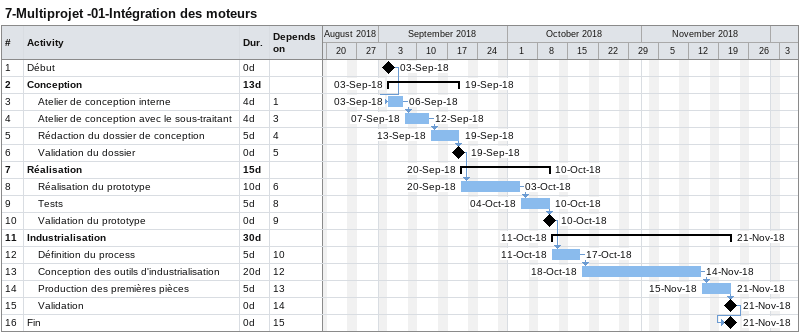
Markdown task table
7-Multiprojet -01-Intégration des moteurs

| ID | Level | Task | Duration | Start | Finish | Predecessors |
|---|---|---|---|---|---|---|
| 1 | 1 | Début | 0d | 2018-09-03 | 2018-09-03 |  |
| 2 | 1 | **Conception** | 13d | 2018-09-03 | 2018-09-19 |  |
| 3 | 2 | Atelier de conception interne | 4d | 2018-09-03 | 2018-09-06 | 1 |
| 4 | 2 | Atelier de conception avec le sous-traitant | 4d | 2018-09-07 | 2018-09-12 | 3 |
| 5 | 2 | Rédaction du dossier de conception | 5d | 2018-09-13 | 2018-09-19 | 4 |
| 6 | 2 | Validation du dossier | 0d | 2018-09-19 | 2018-09-19 | 5 |
| 7 | 1 | **Réalisation** | 15d | 2018-09-20 | 2018-10-10 |  |
| 8 | 2 | Réalisation du prototype | 10d | 2018-09-20 | 2018-10-03 | 6 |
| 9 | 2 | Tests | 5d | 2018-10-04 | 2018-10-10 | 8 |
| 10 | 2 | Validation du prototype | 0d | 2018-10-10 | 2018-10-10 | 9 |
| 11 | 1 | **Industrialisation** | 30d | 2018-10-11 | 2018-11-21 |  |
| 12 | 2 | Définition du process | 5d | 2018-10-11 | 2018-10-17 | 10 |
| 13 | 2 | Conception des outils d'industrialisation | 20d | 2018-10-18 | 2018-11-14 | 12 |
| 14 | 2 | Production des premières pièces | 5d | 2018-11-15 | 2018-11-21 | 13 |
| 15 | 2 | Validation | 0d | 2018-11-21 | 2018-11-21 | 14 |
| 16 | 1 | Fin | 0d | 2018-11-21 | 2018-11-21 | 15 |
